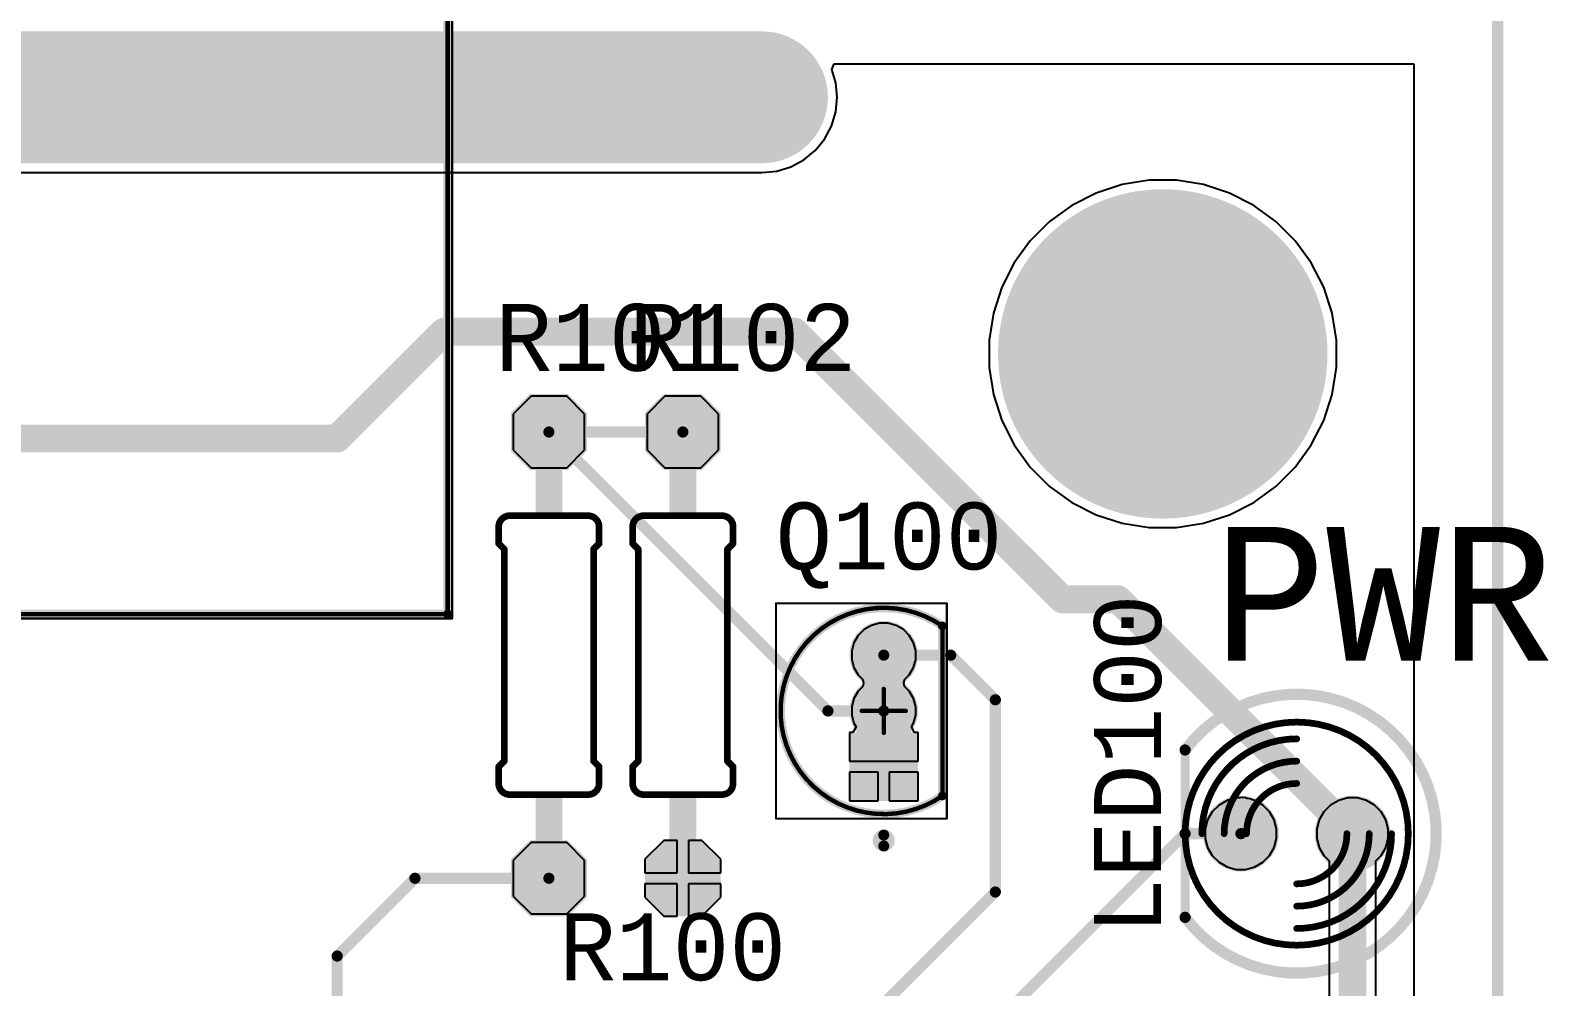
# Model space of a CAD drawing. Header units: inches. Extents: x -0.01 to 8.25, y -0.01 to 4.91.
# Drawn here: x 6.885 to 8.246, y 1.683 to 2.54 of the extents above; entities that cross this region are included whole.
import ezdxf

# ---------------------------------------------------------------- set-up
doc = ezdxf.new("R2010")
doc.units = ezdxf.units.IN
doc.header["$MEASUREMENT"] = 0
for name, color, linetype in [('Board', 6, 'Continuous'), ('Bottom Courtyard', 56, 'Continuous'), ('Bottom Layer', 5, 'Continuous'), ('Bottom Solder', 6, 'Continuous'), ('Multi-Layer', 9, 'Continuous'), ('Pad Holes', 156, 'Continuous'), ('Top Assembly', 56, 'Continuous'), ('Top Courtyard', 56, 'Continuous'), ('Top Layer', 1, 'Continuous'), ('Top Overlay', 2, 'Continuous'), ('Top Solder', 216, 'Continuous')]:
    doc.layers.add(name, color=color, linetype=linetype)
doc.styles.add('Consolas', font='', dxfattribs={"height": 0.2})
doc.styles.get('Consolas').set_extended_font_data('Consolas')

# ---------------------------------------------------------------- blocks, each defined once
blk = doc.blocks.new('0207_10___C______1')
at = {"layer": 'Bottom Layer'}
for points in [[(-0.188, 0.024), (-0.212, 0.024), (-0.224, 0.012), (-0.224, -0.012), (-0.212, -0.024), (-0.188, -0.024), (-0.176, -0.012), (-0.176, 0.012)], [(0.212, 0.024), (0.188, 0.024), (0.176, 0.012), (0.176, -0.012), (0.188, -0.024), (0.212, -0.024), (0.224, -0.012), (0.224, 0.012)]]:
    blk.add_hatch(color=5, dxfattribs=at).paths.add_polyline_path(points)
at = {"layer": 'Bottom Solder'}
for points in [[(-0.183, 0.034), (-0.217, 0.034), (-0.234, 0.017), (-0.234, -0.017), (-0.217, -0.034), (-0.183, -0.034), (-0.166, -0.017), (-0.166, 0.017)], [(0.217, 0.034), (0.183, 0.034), (0.166, 0.017), (0.166, -0.017), (0.183, -0.034), (0.217, -0.034), (0.234, -0.017), (0.234, 0.017)]]:
    blk.add_hatch(color=6, dxfattribs=at).paths.add_polyline_path(points)
at = {"layer": 'Multi-Layer'}
for points in [[(-0.188, 0.024), (-0.212, 0.024), (-0.224, 0.012), (-0.224, -0.012), (-0.212, -0.024), (-0.188, -0.024), (-0.176, -0.012), (-0.176, 0.012)], [(0.212, 0.024), (0.188, 0.024), (0.176, 0.012), (0.176, -0.012), (0.188, -0.024), (0.212, -0.024), (0.224, -0.012), (0.224, 0.012)]]:
    blk.add_hatch(color=9, dxfattribs=at).paths.add_polyline_path(points)
at = {"layer": 'Pad Holes'}
h = blk.add_hatch(color=7, dxfattribs=at)
edge = h.paths.add_edge_path()
edge.add_arc((-0.2, 0), 0.016, 0, 360)
h = blk.add_hatch(color=7, dxfattribs=at)
edge = h.paths.add_edge_path()
edge.add_arc((0.2, 0), 0.016, 0, 360)
at = {"layer": 'Top Layer'}
for points in [[(-0.188, 0.024), (-0.212, 0.024), (-0.224, 0.012), (-0.224, -0.012), (-0.212, -0.024), (-0.188, -0.024), (-0.176, -0.012), (-0.176, 0.012)], [(0.212, 0.024), (0.188, 0.024), (0.176, 0.012), (0.176, -0.012), (0.188, -0.024), (0.212, -0.024), (0.224, -0.012), (0.224, 0.012)]]:
    blk.add_hatch(color=1, dxfattribs=at).paths.add_polyline_path(points)
at = {"layer": 'Top Overlay'}
for points in [[(-0.159, -0.012), (-0.125, -0.012), (-0.125, 0.012), (-0.159, 0.012)], [(0.125, -0.012), (0.159, -0.012), (0.159, 0.012), (0.125, 0.012)]]:
    blk.add_hatch(color=2, dxfattribs=at).paths.add_polyline_path(points)
at = {"layer": 'Top Solder'}
for points in [[(-0.183, 0.034), (-0.217, 0.034), (-0.234, 0.017), (-0.234, -0.017), (-0.217, -0.034), (-0.183, -0.034), (-0.166, -0.017), (-0.166, 0.017)], [(0.217, 0.034), (0.183, 0.034), (0.166, 0.017), (0.166, -0.017), (0.183, -0.034), (0.217, -0.034), (0.234, -0.017), (0.234, 0.017)]]:
    blk.add_hatch(color=216, dxfattribs=at).paths.add_polyline_path(points)
at = {"layer": 'Bottom Courtyard'}
for points in [[(-0.2, 0, 0.024, 0.024, 0), (-0.16, 0, 0.024, 0.024, 0)], [(0.16, 0, 0.024, 0.024, 0), (0.2, 0, 0.024, 0.024, 0)]]:
    blk.add_lwpolyline(points, format="xyseb", dxfattribs=at)
for points in [[(-0.206, 0, 0.012, 0.012, 1), (-0.194, 0, 0.012, 0.012, 1)], [(-0.166, 0, 0.012, 0.012, 1), (-0.154, 0, 0.012, 0.012, 1)], [(0.154, 0, 0.012, 0.012, 1), (0.166, 0, 0.012, 0.012, 1)], [(0.194, 0, 0.012, 0.012, 1), (0.206, 0, 0.012, 0.012, 1)]]:
    blk.add_lwpolyline(points, format="xyseb", close=True, dxfattribs=at)
at = {"layer": 'Top Overlay'}
for points in [[(-0.125, 0.035, 0.006, 0.006, -0.414214), (-0.115, 0.045, 0.006, 0.006, 0)], [(-0.115, 0.045, 0.006, 0.006, 0), (-0.1, 0.045, 0.006, 0.006, 0)], [(-0.1, 0.045, 0.006, 0.006, 0), (-0.095, 0.04, 0.006, 0.006, 0)], [(-0.095, 0.04, 0.006, 0.006, 0), (0.095, 0.04, 0.006, 0.006, 0)], [(0.1, 0.045, 0.006, 0.006, 0), (0.095, 0.04, 0.006, 0.006, 0)], [(0.1, 0.045, 0.006, 0.006, 0), (0.115, 0.045, 0.006, 0.006, 0)], [(0.115, 0.045, 0.006, 0.006, -0.414214), (0.125, 0.035, 0.006, 0.006, 0)], [(-0.125, 0.035, 0.006, 0.006, 0), (-0.125, -0.035, 0.006, 0.006, 0)], [(0.125, 0.035, 0.006, 0.006, 0), (0.125, -0.035, 0.006, 0.006, 0)], [(-0.115, -0.045, 0.006, 0.006, -0.414214), (-0.125, -0.035, 0.006, 0.006, 0)], [(-0.095, -0.04, 0.006, 0.006, 0), (-0.1, -0.045, 0.006, 0.006, 0)], [(-0.095, -0.04, 0.006, 0.006, 0), (0.095, -0.04, 0.006, 0.006, 0)], [(0.095, -0.04, 0.006, 0.006, 0), (0.1, -0.045, 0.006, 0.006, 0)], [(0.125, -0.035, 0.006, 0.006, -0.414214), (0.115, -0.045, 0.006, 0.006, 0)], [(-0.115, -0.045, 0.006, 0.006, 0), (-0.1, -0.045, 0.006, 0.006, 0)], [(0.1, -0.045, 0.006, 0.006, 0), (0.115, -0.045, 0.006, 0.006, 0)]]:
    blk.add_lwpolyline(points, format="xyseb", dxfattribs=at)
for points in [[(-0.1165, 0.045, 0.003, 0.003, 1), (-0.1135, 0.045, 0.003, 0.003, 1)], [(-0.1165, 0.045, 0.003, 0.003, 1), (-0.1135, 0.045, 0.003, 0.003, 1)], [(-0.1015, 0.045, 0.003, 0.003, 1), (-0.0985, 0.045, 0.003, 0.003, 1)], [(-0.1015, 0.045, 0.003, 0.003, 1), (-0.0985, 0.045, 0.003, 0.003, 1)], [(-0.0965, 0.04, 0.003, 0.003, 1), (-0.0935, 0.04, 0.003, 0.003, 1)], [(-0.0965, 0.04, 0.003, 0.003, 1), (-0.0935, 0.04, 0.003, 0.003, 1)], [(0.0935, 0.04, 0.003, 0.003, 1), (0.0965, 0.04, 0.003, 0.003, 1)], [(0.0935, 0.04, 0.003, 0.003, 1), (0.0965, 0.04, 0.003, 0.003, 1)], [(0.0985, 0.045, 0.003, 0.003, 1), (0.1015, 0.045, 0.003, 0.003, 1)], [(0.0985, 0.045, 0.003, 0.003, 1), (0.1015, 0.045, 0.003, 0.003, 1)], [(0.1135, 0.045, 0.003, 0.003, 1), (0.1165, 0.045, 0.003, 0.003, 1)], [(0.1135, 0.045, 0.003, 0.003, 1), (0.1165, 0.045, 0.003, 0.003, 1)], [(-0.1265, 0.035, 0.003, 0.003, 1), (-0.1235, 0.035, 0.003, 0.003, 1)], [(-0.1265, 0.035, 0.003, 0.003, 1), (-0.1235, 0.035, 0.003, 0.003, 1)], [(0.1235, 0.035, 0.003, 0.003, 1), (0.1265, 0.035, 0.003, 0.003, 1)], [(0.1235, 0.035, 0.003, 0.003, 1), (0.1265, 0.035, 0.003, 0.003, 1)], [(-0.1265, -0.035, 0.003, 0.003, 1), (-0.1235, -0.035, 0.003, 0.003, 1)], [(-0.1265, -0.035, 0.003, 0.003, 1), (-0.1235, -0.035, 0.003, 0.003, 1)], [(-0.0965, -0.04, 0.003, 0.003, 1), (-0.0935, -0.04, 0.003, 0.003, 1)], [(-0.0965, -0.04, 0.003, 0.003, 1), (-0.0935, -0.04, 0.003, 0.003, 1)], [(0.0935, -0.04, 0.003, 0.003, 1), (0.0965, -0.04, 0.003, 0.003, 1)], [(0.0935, -0.04, 0.003, 0.003, 1), (0.0965, -0.04, 0.003, 0.003, 1)], [(0.1235, -0.035, 0.003, 0.003, 1), (0.1265, -0.035, 0.003, 0.003, 1)], [(0.1235, -0.035, 0.003, 0.003, 1), (0.1265, -0.035, 0.003, 0.003, 1)], [(-0.1165, -0.045, 0.003, 0.003, 1), (-0.1135, -0.045, 0.003, 0.003, 1)], [(-0.1165, -0.045, 0.003, 0.003, 1), (-0.1135, -0.045, 0.003, 0.003, 1)], [(-0.1015, -0.045, 0.003, 0.003, 1), (-0.0985, -0.045, 0.003, 0.003, 1)], [(-0.1015, -0.045, 0.003, 0.003, 1), (-0.0985, -0.045, 0.003, 0.003, 1)], [(0.0985, -0.045, 0.003, 0.003, 1), (0.1015, -0.045, 0.003, 0.003, 1)], [(0.0985, -0.045, 0.003, 0.003, 1), (0.1015, -0.045, 0.003, 0.003, 1)], [(0.1135, -0.045, 0.003, 0.003, 1), (0.1165, -0.045, 0.003, 0.003, 1)], [(0.1135, -0.045, 0.003, 0.003, 1), (0.1165, -0.045, 0.003, 0.003, 1)]]:
    blk.add_lwpolyline(points, format="xyseb", close=True, dxfattribs=at)
blk = doc.blocks.new('0207_10_2')
at = {"layer": 'Bottom Layer'}
for points in [[(-0.188, 0.024), (-0.212, 0.024), (-0.224, 0.012), (-0.224, -0.012), (-0.212, -0.024), (-0.188, -0.024), (-0.176, -0.012), (-0.176, 0.012)], [(0.212, 0.024), (0.188, 0.024), (0.176, 0.012), (0.176, -0.012), (0.188, -0.024), (0.212, -0.024), (0.224, -0.012), (0.224, 0.012)]]:
    blk.add_hatch(color=5, dxfattribs=at).paths.add_polyline_path(points)
at = {"layer": 'Bottom Solder'}
for points in [[(-0.183, 0.034), (-0.217, 0.034), (-0.234, 0.017), (-0.234, -0.017), (-0.217, -0.034), (-0.183, -0.034), (-0.166, -0.017), (-0.166, 0.017)], [(0.217, 0.034), (0.183, 0.034), (0.166, 0.017), (0.166, -0.017), (0.183, -0.034), (0.217, -0.034), (0.234, -0.017), (0.234, 0.017)]]:
    blk.add_hatch(color=6, dxfattribs=at).paths.add_polyline_path(points)
at = {"layer": 'Multi-Layer'}
for points in [[(-0.188, 0.024), (-0.212, 0.024), (-0.224, 0.012), (-0.224, -0.012), (-0.212, -0.024), (-0.188, -0.024), (-0.176, -0.012), (-0.176, 0.012)], [(0.212, 0.024), (0.188, 0.024), (0.176, 0.012), (0.176, -0.012), (0.188, -0.024), (0.212, -0.024), (0.224, -0.012), (0.224, 0.012)]]:
    blk.add_hatch(color=9, dxfattribs=at).paths.add_polyline_path(points)
at = {"layer": 'Pad Holes'}
h = blk.add_hatch(color=7, dxfattribs=at)
edge = h.paths.add_edge_path()
edge.add_arc((-0.2, 0), 0.016, 0, 360)
h = blk.add_hatch(color=7, dxfattribs=at)
edge = h.paths.add_edge_path()
edge.add_arc((0.2, 0), 0.016, 0, 360)
at = {"layer": 'Top Layer'}
for points in [[(-0.188, 0.024), (-0.212, 0.024), (-0.224, 0.012), (-0.224, -0.012), (-0.212, -0.024), (-0.188, -0.024), (-0.176, -0.012), (-0.176, 0.012)], [(0.212, 0.024), (0.188, 0.024), (0.176, 0.012), (0.176, -0.012), (0.188, -0.024), (0.212, -0.024), (0.224, -0.012), (0.224, 0.012)]]:
    blk.add_hatch(color=1, dxfattribs=at).paths.add_polyline_path(points)
at = {"layer": 'Top Overlay'}
for points in [[(-0.159, -0.012), (-0.125, -0.012), (-0.125, 0.012), (-0.159, 0.012)], [(0.125, -0.012), (0.159, -0.012), (0.159, 0.012), (0.125, 0.012)]]:
    blk.add_hatch(color=2, dxfattribs=at).paths.add_polyline_path(points)
at = {"layer": 'Top Solder'}
for points in [[(-0.183, 0.034), (-0.217, 0.034), (-0.234, 0.017), (-0.234, -0.017), (-0.217, -0.034), (-0.183, -0.034), (-0.166, -0.017), (-0.166, 0.017)], [(0.217, 0.034), (0.183, 0.034), (0.166, 0.017), (0.166, -0.017), (0.183, -0.034), (0.217, -0.034), (0.234, -0.017), (0.234, 0.017)]]:
    blk.add_hatch(color=216, dxfattribs=at).paths.add_polyline_path(points)
at = {"layer": 'Bottom Courtyard'}
for points in [[(-0.2, 0, 0.024, 0.024, 0), (-0.16, 0, 0.024, 0.024, 0)], [(0.16, 0, 0.024, 0.024, 0), (0.2, 0, 0.024, 0.024, 0)]]:
    blk.add_lwpolyline(points, format="xyseb", dxfattribs=at)
for points in [[(-0.206, 0, 0.012, 0.012, 1), (-0.194, 0, 0.012, 0.012, 1)], [(-0.166, 0, 0.012, 0.012, 1), (-0.154, 0, 0.012, 0.012, 1)], [(0.154, 0, 0.012, 0.012, 1), (0.166, 0, 0.012, 0.012, 1)], [(0.194, 0, 0.012, 0.012, 1), (0.206, 0, 0.012, 0.012, 1)]]:
    blk.add_lwpolyline(points, format="xyseb", close=True, dxfattribs=at)
at = {"layer": 'Top Overlay'}
for points in [[(-0.125, 0.035, 0.006, 0.006, -0.414214), (-0.115, 0.045, 0.006, 0.006, 0)], [(-0.115, 0.045, 0.006, 0.006, 0), (-0.1, 0.045, 0.006, 0.006, 0)], [(-0.1, 0.045, 0.006, 0.006, 0), (-0.095, 0.04, 0.006, 0.006, 0)], [(-0.095, 0.04, 0.006, 0.006, 0), (0.095, 0.04, 0.006, 0.006, 0)], [(0.1, 0.045, 0.006, 0.006, 0), (0.095, 0.04, 0.006, 0.006, 0)], [(0.1, 0.045, 0.006, 0.006, 0), (0.115, 0.045, 0.006, 0.006, 0)], [(0.115, 0.045, 0.006, 0.006, -0.414214), (0.125, 0.035, 0.006, 0.006, 0)], [(-0.125, 0.035, 0.006, 0.006, 0), (-0.125, -0.035, 0.006, 0.006, 0)], [(0.125, 0.035, 0.006, 0.006, 0), (0.125, -0.035, 0.006, 0.006, 0)], [(-0.115, -0.045, 0.006, 0.006, -0.414214), (-0.125, -0.035, 0.006, 0.006, 0)], [(-0.095, -0.04, 0.006, 0.006, 0), (-0.1, -0.045, 0.006, 0.006, 0)], [(-0.095, -0.04, 0.006, 0.006, 0), (0.095, -0.04, 0.006, 0.006, 0)], [(0.095, -0.04, 0.006, 0.006, 0), (0.1, -0.045, 0.006, 0.006, 0)], [(0.125, -0.035, 0.006, 0.006, -0.414214), (0.115, -0.045, 0.006, 0.006, 0)], [(-0.115, -0.045, 0.006, 0.006, 0), (-0.1, -0.045, 0.006, 0.006, 0)], [(0.1, -0.045, 0.006, 0.006, 0), (0.115, -0.045, 0.006, 0.006, 0)]]:
    blk.add_lwpolyline(points, format="xyseb", dxfattribs=at)
for points in [[(-0.1165, 0.045, 0.003, 0.003, 1), (-0.1135, 0.045, 0.003, 0.003, 1)], [(-0.1165, 0.045, 0.003, 0.003, 1), (-0.1135, 0.045, 0.003, 0.003, 1)], [(-0.1015, 0.045, 0.003, 0.003, 1), (-0.0985, 0.045, 0.003, 0.003, 1)], [(-0.1015, 0.045, 0.003, 0.003, 1), (-0.0985, 0.045, 0.003, 0.003, 1)], [(-0.0965, 0.04, 0.003, 0.003, 1), (-0.0935, 0.04, 0.003, 0.003, 1)], [(-0.0965, 0.04, 0.003, 0.003, 1), (-0.0935, 0.04, 0.003, 0.003, 1)], [(0.0935, 0.04, 0.003, 0.003, 1), (0.0965, 0.04, 0.003, 0.003, 1)], [(0.0935, 0.04, 0.003, 0.003, 1), (0.0965, 0.04, 0.003, 0.003, 1)], [(0.0985, 0.045, 0.003, 0.003, 1), (0.1015, 0.045, 0.003, 0.003, 1)], [(0.0985, 0.045, 0.003, 0.003, 1), (0.1015, 0.045, 0.003, 0.003, 1)], [(0.1135, 0.045, 0.003, 0.003, 1), (0.1165, 0.045, 0.003, 0.003, 1)], [(0.1135, 0.045, 0.003, 0.003, 1), (0.1165, 0.045, 0.003, 0.003, 1)], [(-0.1265, 0.035, 0.003, 0.003, 1), (-0.1235, 0.035, 0.003, 0.003, 1)], [(-0.1265, 0.035, 0.003, 0.003, 1), (-0.1235, 0.035, 0.003, 0.003, 1)], [(0.1235, 0.035, 0.003, 0.003, 1), (0.1265, 0.035, 0.003, 0.003, 1)], [(0.1235, 0.035, 0.003, 0.003, 1), (0.1265, 0.035, 0.003, 0.003, 1)], [(-0.1265, -0.035, 0.003, 0.003, 1), (-0.1235, -0.035, 0.003, 0.003, 1)], [(-0.1265, -0.035, 0.003, 0.003, 1), (-0.1235, -0.035, 0.003, 0.003, 1)], [(-0.0965, -0.04, 0.003, 0.003, 1), (-0.0935, -0.04, 0.003, 0.003, 1)], [(-0.0965, -0.04, 0.003, 0.003, 1), (-0.0935, -0.04, 0.003, 0.003, 1)], [(0.0935, -0.04, 0.003, 0.003, 1), (0.0965, -0.04, 0.003, 0.003, 1)], [(0.0935, -0.04, 0.003, 0.003, 1), (0.0965, -0.04, 0.003, 0.003, 1)], [(0.1235, -0.035, 0.003, 0.003, 1), (0.1265, -0.035, 0.003, 0.003, 1)], [(0.1235, -0.035, 0.003, 0.003, 1), (0.1265, -0.035, 0.003, 0.003, 1)], [(-0.1165, -0.045, 0.003, 0.003, 1), (-0.1135, -0.045, 0.003, 0.003, 1)], [(-0.1165, -0.045, 0.003, 0.003, 1), (-0.1135, -0.045, 0.003, 0.003, 1)], [(-0.1015, -0.045, 0.003, 0.003, 1), (-0.0985, -0.045, 0.003, 0.003, 1)], [(-0.1015, -0.045, 0.003, 0.003, 1), (-0.0985, -0.045, 0.003, 0.003, 1)], [(0.0985, -0.045, 0.003, 0.003, 1), (0.1015, -0.045, 0.003, 0.003, 1)], [(0.0985, -0.045, 0.003, 0.003, 1), (0.1015, -0.045, 0.003, 0.003, 1)], [(0.1135, -0.045, 0.003, 0.003, 1), (0.1165, -0.045, 0.003, 0.003, 1)], [(0.1135, -0.045, 0.003, 0.003, 1), (0.1165, -0.045, 0.003, 0.003, 1)]]:
    blk.add_lwpolyline(points, format="xyseb", close=True, dxfattribs=at)
blk = doc.blocks.new('ONSC_TO_92_3_29_11_3')
at = {"layer": 'Bottom Layer'}
blk.add_hatch(color=5, dxfattribs=at).paths.add_polyline_path([(-0.0293, -0.0207), (-0.0707, -0.0207), (-0.0707, 0.0207), (-0.0293, 0.0207)])
h = blk.add_hatch(color=5, dxfattribs=at)
edge = h.paths.add_edge_path()
edge.add_arc((0, 0), 0.0207, 0, 360)
h = blk.add_hatch(color=5, dxfattribs=at)
edge = h.paths.add_edge_path()
edge.add_arc((0.05, 0), 0.0207, 0, 360)
at = {"layer": 'Bottom Solder'}
blk.add_hatch(color=6, dxfattribs=at).paths.add_polyline_path([(-0.0193, -0.0307), (-0.0807, -0.0307), (-0.0807, 0.0307), (-0.0193, 0.0307)])
h = blk.add_hatch(color=6, dxfattribs=at)
edge = h.paths.add_edge_path()
edge.add_arc((0, 0), 0.0307, 0, 360)
h = blk.add_hatch(color=6, dxfattribs=at)
edge = h.paths.add_edge_path()
edge.add_arc((0.05, 0), 0.0307, 0, 360)
at = {"layer": 'Multi-Layer'}
blk.add_hatch(color=9, dxfattribs=at).paths.add_polyline_path([(-0.0293, -0.0207), (-0.0707, -0.0207), (-0.0707, 0.0207), (-0.0293, 0.0207)])
h = blk.add_hatch(color=9, dxfattribs=at)
edge = h.paths.add_edge_path()
edge.add_arc((0, 0), 0.0207, 0, 360)
h = blk.add_hatch(color=9, dxfattribs=at)
edge = h.paths.add_edge_path()
edge.add_arc((0.05, 0), 0.0207, 0, 360)
at = {"layer": 'Pad Holes'}
h = blk.add_hatch(color=7, dxfattribs=at)
edge = h.paths.add_edge_path()
edge.add_arc((-0.05, 0), 0.0157, 0, 360)
h = blk.add_hatch(color=7, dxfattribs=at)
edge = h.paths.add_edge_path()
edge.add_arc((0, 0), 0.0157, 0, 360)
h = blk.add_hatch(color=7, dxfattribs=at)
edge = h.paths.add_edge_path()
edge.add_arc((0.05, 0), 0.0157, 0, 360)
at = {"layer": 'Top Layer'}
blk.add_hatch(color=1, dxfattribs=at).paths.add_polyline_path([(-0.0293, -0.0207), (-0.0707, -0.0207), (-0.0707, 0.0207), (-0.0293, 0.0207)])
h = blk.add_hatch(color=1, dxfattribs=at)
edge = h.paths.add_edge_path()
edge.add_arc((0, 0), 0.0207, 0, 360)
h = blk.add_hatch(color=1, dxfattribs=at)
edge = h.paths.add_edge_path()
edge.add_arc((0.05, 0), 0.0207, 0, 360)
at = {"layer": 'Top Solder'}
blk.add_hatch(color=216, dxfattribs=at).paths.add_polyline_path([(-0.0193, -0.0307), (-0.0807, -0.0307), (-0.0807, 0.0307), (-0.0193, 0.0307)])
h = blk.add_hatch(color=216, dxfattribs=at)
edge = h.paths.add_edge_path()
edge.add_arc((0, 0), 0.0307, 0, 360)
h = blk.add_hatch(color=216, dxfattribs=at)
edge = h.paths.add_edge_path()
edge.add_arc((0.05, 0), 0.0307, 0, 360)
at = {"layer": 'Top Assembly'}
for points in [[(-0.0761, -0.0526, 0.00394, 0.00394, -1.905768), (0.0761, -0.0526, 0.00394, 0.00394, 0)], [(-0.0761, -0.0526, 0.00394, 0.00394, 0), (0.0761, -0.0526, 0.00394, 0.00394, 0)]]:
    blk.add_lwpolyline(points, format="xyseb", dxfattribs=at)
for points in [[(-0.0771, -0.0526, 0.00197, 0.00197, 1), (-0.0751, -0.0526, 0.00197, 0.00197, 1)], [(-0.0771, -0.0526, 0.00197, 0.00197, 1), (-0.0751, -0.0526, 0.00197, 0.00197, 1)], [(0.0751, -0.0526, 0.00197, 0.00197, 1), (0.0771, -0.0526, 0.00197, 0.00197, 1)], [(0.0752, -0.0526, 0.00197, 0.00197, 1), (0.0771, -0.0526, 0.00197, 0.00197, 1)]]:
    blk.add_lwpolyline(points, format="xyseb", close=True, dxfattribs=at)
at = {"layer": 'Top Courtyard'}
for points in [[(-0.0965, 0.0965, 0.00197, 0.00197, 0), (0.0965, 0.0965, 0.00197, 0.00197, 0)], [(-0.0965, 0.0965, 0.00197, 0.00197, 0), (-0.0965, -0.0565, 0.00197, 0.00197, 0)], [(0.0965, 0.0965, 0.00197, 0.00197, 0), (0.0965, -0.0565, 0.00197, 0.00197, 0)], [(0, 0.0197, 0.00394, 0.00394, 0), (0, -0.0197, 0.00394, 0.00394, 0)], [(-0.0197, 0, 0.00394, 0.00394, 0), (0.0197, 0, 0.00394, 0.00394, 0)], [(-0.0965, -0.0565, 0.00197, 0.00197, 0), (0.0965, -0.0565, 0.00197, 0.00197, 0)]]:
    blk.add_lwpolyline(points, format="xyseb", dxfattribs=at)
for points in [[(-0.0969, 0.0965, 0.000984, 0.000984, 1), (-0.096, 0.0965, 0.000984, 0.000984, 1)], [(-0.0969, 0.0965, 0.000984, 0.000984, 1), (-0.096, 0.0965, 0.000984, 0.000984, 1)], [(0.096, 0.0965, 0.000984, 0.000984, 1), (0.0969, 0.0965, 0.000984, 0.000984, 1)], [(0.096, 0.0965, 0.000984, 0.000984, 1), (0.0969, 0.0965, 0.000984, 0.000984, 1)], [(-0.001, 0.0197, 0.00197, 0.00197, 1), (0.001, 0.0197, 0.00197, 0.00197, 1)], [(-0.0207, 0, 0.00197, 0.00197, 1), (-0.0187, 0, 0.00197, 0.00197, 1)], [(0.0187, 0, 0.00197, 0.00197, 1), (0.0207, 0, 0.00197, 0.00197, 1)], [(-0.001, -0.0197, 0.00197, 0.00197, 1), (0.001, -0.0197, 0.00197, 0.00197, 1)], [(-0.0969, -0.0565, 0.000984, 0.000984, 1), (-0.096, -0.0565, 0.000984, 0.000984, 1)], [(-0.0969, -0.0565, 0.000984, 0.000984, 1), (-0.096, -0.0565, 0.000984, 0.000984, 1)], [(0.096, -0.0565, 0.000984, 0.000984, 1), (0.0969, -0.0565, 0.000984, 0.000984, 1)], [(0.096, -0.0565, 0.000984, 0.000984, 1), (0.0969, -0.0565, 0.000984, 0.000984, 1)]]:
    blk.add_lwpolyline(points, format="xyseb", close=True, dxfattribs=at)
at = {"layer": 'Top Overlay'}
for points in [[(-0.0761, -0.0526, 0.00787, 0.00787, -1.905768), (0.0761, -0.0526, 0.00787, 0.00787, 0)], [(-0.0761, -0.0526, 0.00787, 0.00787, 0), (0.0761, -0.0526, 0.00787, 0.00787, 0)]]:
    blk.add_lwpolyline(points, format="xyseb", dxfattribs=at)
for points in [[(-0.1112, 0, 0.00984, 0.00984, 1), (-0.1211, 0, 0.00984, 0.00984, 1)], [(-0.1235, 0, 0.00492, 0.00492, 1), (-0.1186, 0, 0.00492, 0.00492, 1)], [(-0.1137, 0, 0.00492, 0.00492, 1), (-0.1088, 0, 0.00492, 0.00492, 1)], [(-0.0781, -0.0526, 0.00394, 0.00394, 1), (-0.0742, -0.0526, 0.00394, 0.00394, 1)], [(-0.0781, -0.0526, 0.00394, 0.00394, 1), (-0.0742, -0.0526, 0.00394, 0.00394, 1)], [(0.0742, -0.0526, 0.00394, 0.00394, 1), (0.0781, -0.0526, 0.00394, 0.00394, 1)], [(0.0742, -0.0526, 0.00394, 0.00394, 1), (0.0781, -0.0526, 0.00394, 0.00394, 1)]]:
    blk.add_lwpolyline(points, format="xyseb", close=True, dxfattribs=at)
blk = doc.blocks.new('LED5MM_15')
at = {"layer": 'Bottom Layer'}
h = blk.add_hatch(color=5, dxfattribs=at)
edge = h.paths.add_edge_path()
edge.add_arc((-0.05, 0), 0.024, 0, 360)
h = blk.add_hatch(color=5, dxfattribs=at)
edge = h.paths.add_edge_path()
edge.add_arc((0.05, 0), 0.024, 0, 360)
at = {"layer": 'Bottom Solder'}
h = blk.add_hatch(color=6, dxfattribs=at)
edge = h.paths.add_edge_path()
edge.add_arc((-0.05, 0), 0.034, 0, 360)
h = blk.add_hatch(color=6, dxfattribs=at)
edge = h.paths.add_edge_path()
edge.add_arc((0.05, 0), 0.034, 0, 360)
at = {"layer": 'Multi-Layer'}
h = blk.add_hatch(color=9, dxfattribs=at)
edge = h.paths.add_edge_path()
edge.add_arc((-0.05, 0), 0.024, 0, 360)
h = blk.add_hatch(color=9, dxfattribs=at)
edge = h.paths.add_edge_path()
edge.add_arc((0.05, 0), 0.024, 0, 360)
at = {"layer": 'Pad Holes'}
h = blk.add_hatch(color=7, dxfattribs=at)
edge = h.paths.add_edge_path()
edge.add_arc((-0.05, 0), 0.016, 0, 360)
h = blk.add_hatch(color=7, dxfattribs=at)
edge = h.paths.add_edge_path()
edge.add_arc((0.05, 0), 0.016, 0, 360)
at = {"layer": 'Top Layer'}
h = blk.add_hatch(color=1, dxfattribs=at)
edge = h.paths.add_edge_path()
edge.add_arc((-0.05, 0), 0.024, 0, 360)
h = blk.add_hatch(color=1, dxfattribs=at)
edge = h.paths.add_edge_path()
edge.add_arc((0.05, 0), 0.024, 0, 360)
at = {"layer": 'Top Solder'}
h = blk.add_hatch(color=216, dxfattribs=at)
edge = h.paths.add_edge_path()
edge.add_arc((-0.05, 0), 0.034, 0, 360)
h = blk.add_hatch(color=216, dxfattribs=at)
edge = h.paths.add_edge_path()
edge.add_arc((0.05, 0), 0.034, 0, 360)
at = {"layer": 'Bottom Courtyard'}
for points in [[(-0.085, 0, 0.006, 0.006, -0.414214), (0, 0.085, 0.006, 0.006, 0)], [(-0.065, 0, 0.006, 0.006, -0.414214), (0, 0.065, 0.006, 0.006, 0)], [(-0.045, 0, 0.006, 0.006, -0.414214), (0, 0.045, 0.006, 0.006, 0)], [(0.045, 0, 0.006, 0.006, -0.414214), (0, -0.045, 0.006, 0.006, 0)], [(0.065, 0, 0.006, 0.006, -0.414214), (0, -0.065, 0.006, 0.006, 0)], [(0.085, 0, 0.006, 0.006, -0.414214), (0, -0.085, 0.006, 0.006, 0)]]:
    blk.add_lwpolyline(points, format="xyseb", dxfattribs=at)
for points in [[(-0.0015, 0.085, 0.003, 0.003, 1), (0.0015, 0.085, 0.003, 0.003, 1)], [(-0.0015, 0.065, 0.003, 0.003, 1), (0.0015, 0.065, 0.003, 0.003, 1)], [(-0.0015, 0.045, 0.003, 0.003, 1), (0.0015, 0.045, 0.003, 0.003, 1)], [(-0.0865, 0, 0.003, 0.003, 1), (-0.0835, 0, 0.003, 0.003, 1)], [(-0.0665, 0, 0.003, 0.003, 1), (-0.0635, 0, 0.003, 0.003, 1)], [(-0.0465, 0, 0.003, 0.003, 1), (-0.0435, 0, 0.003, 0.003, 1)], [(0.0435, 0, 0.003, 0.003, 1), (0.0465, 0, 0.003, 0.003, 1)], [(0.0635, 0, 0.003, 0.003, 1), (0.0665, 0, 0.003, 0.003, 1)], [(0.0835, 0, 0.003, 0.003, 1), (0.0865, 0, 0.003, 0.003, 1)], [(-0.0015, -0.045, 0.003, 0.003, 1), (0.0015, -0.045, 0.003, 0.003, 1)], [(-0.0015, -0.065, 0.003, 0.003, 1), (0.0015, -0.065, 0.003, 0.003, 1)], [(-0.0015, -0.085, 0.003, 0.003, 1), (0.0015, -0.085, 0.003, 0.003, 1)]]:
    blk.add_lwpolyline(points, format="xyseb", close=True, dxfattribs=at)
at = {"layer": 'Top Overlay'}
for points in [[(0.1, -0.075, 0.01, 0.01, -3), (0.1, 0.075, 0.01, 0.01, 0)], [(0.1, 0.075, 0.008, 0.008, 0), (0.1, -0.075, 0.008, 0.008, 0)]]:
    blk.add_lwpolyline(points, format="xyseb", dxfattribs=at)
for points in [[(0.1, 0, 0.006, 0.006, 1), (-0.1, 0, 0.006, 0.006, 1)], [(0.0975, 0.075, 0.005, 0.005, 1), (0.1025, 0.075, 0.005, 0.005, 1)], [(0.098, 0.075, 0.004, 0.004, 1), (0.102, 0.075, 0.004, 0.004, 1)], [(-0.1015, 0, 0.003, 0.003, 1), (-0.0985, 0, 0.003, 0.003, 1)], [(0.0985, 0, 0.003, 0.003, 1), (0.1015, 0, 0.003, 0.003, 1)], [(0.0975, -0.075, 0.005, 0.005, 1), (0.1025, -0.075, 0.005, 0.005, 1)], [(0.098, -0.075, 0.004, 0.004, 1), (0.102, -0.075, 0.004, 0.004, 1)]]:
    blk.add_lwpolyline(points, format="xyseb", close=True, dxfattribs=at)
blk = doc.blocks.new('MEANW_IRM_20_12_75')
at = {"layer": 'Top Assembly'}
for points in [[(-1.0433, 0.5354, 0.00394, 0.00394, 0), (-1.0433, -0.5354, 0.00394, 0.00394, 0)], [(-1.0433, -0.5354, 0.00394, 0.00394, 0), (1.0197, -0.5354, 0.00394, 0.00394, 0)]]:
    blk.add_lwpolyline(points, format="xyseb", dxfattribs=at)
blk.add_lwpolyline([(-1.0443, -0.5354, 0.00197, 0.00197, 1), (-1.0423, -0.5354, 0.00197, 0.00197, 1)], format="xyseb", close=True, dxfattribs=at)
blk.add_lwpolyline([(-1.0443, -0.5354, 0.00197, 0.00197, 1), (-1.0423, -0.5354, 0.00197, 0.00197, 1)], format="xyseb", close=True, dxfattribs=at)
at = {"layer": 'Top Courtyard'}
for points in [[(-1.0472, 0.5394, 0.00197, 0.00197, 0), (-1.0472, -0.5394, 0.00197, 0.00197, 0)], [(-1.0472, -0.5394, 0.00197, 0.00197, 0), (1.0236, -0.5394, 0.00197, 0.00197, 0)]]:
    blk.add_lwpolyline(points, format="xyseb", dxfattribs=at)
blk.add_lwpolyline([(-1.0477, -0.5394, 0.000984, 0.000984, 1), (-1.0468, -0.5394, 0.000984, 0.000984, 1)], format="xyseb", close=True, dxfattribs=at)
blk.add_lwpolyline([(-1.0477, -0.5394, 0.000984, 0.000984, 1), (-1.0468, -0.5394, 0.000984, 0.000984, 1)], format="xyseb", close=True, dxfattribs=at)
at = {"layer": 'Top Overlay'}
for points in [[(-1.0433, 0.5354, 0.00787, 0.00787, 0), (-1.0433, -0.5354, 0.00787, 0.00787, 0)], [(-1.0433, -0.5354, 0.00787, 0.00787, 0), (1.0197, -0.5354, 0.00787, 0.00787, 0)]]:
    blk.add_lwpolyline(points, format="xyseb", dxfattribs=at)
blk.add_lwpolyline([(-1.0453, -0.5354, 0.00394, 0.00394, 1), (-1.0413, -0.5354, 0.00394, 0.00394, 1)], format="xyseb", close=True, dxfattribs=at)
blk.add_lwpolyline([(-1.0453, -0.5354, 0.00394, 0.00394, 1), (-1.0413, -0.5354, 0.00394, 0.00394, 1)], format="xyseb", close=True, dxfattribs=at)

msp = doc.modelspace()

# ---------------------------------------------------------------- hatches: boundary and pattern name
at = {"layer": 'Bottom Solder'}
for points in [[(7.105, 2.49), (7.095, 2.49), (7.09, 2.485), (7.09, 2.475), (7.095, 2.47), (7.105, 2.47), (7.11, 2.475), (7.11, 2.485)], [(7.905, 2.26), (7.895, 2.26), (7.89, 2.255), (7.89, 2.245), (7.895, 2.24), (7.905, 2.24), (7.91, 2.245), (7.91, 2.255)]]:
    msp.add_hatch(color=6, dxfattribs=at).paths.add_polyline_path(points)
at = {"layer": 'Pad Holes'}
h = msp.add_hatch(color=7, dxfattribs=at)
edge = h.paths.add_edge_path()
edge.add_arc((6.6591, 2.48), 0.0591, 90, 270)
edge.add_line((6.6591, 2.4209), (7.5409, 2.4209))
edge.add_arc((7.5409, 2.48), 0.0591, 270, 450)
edge.add_line((7.5409, 2.5391), (6.6591, 2.5391))
h = msp.add_hatch(color=7, dxfattribs=at)
edge = h.paths.add_edge_path()
edge.add_arc((7.9, 2.25), 0.1476, 0, 360)
at = {"layer": 'Top Solder'}
for points in [[(7.105, 2.49), (7.095, 2.49), (7.09, 2.485), (7.09, 2.475), (7.095, 2.47), (7.105, 2.47), (7.11, 2.475), (7.11, 2.485)], [(7.905, 2.26), (7.895, 2.26), (7.89, 2.255), (7.89, 2.245), (7.895, 2.24), (7.905, 2.24), (7.91, 2.245), (7.91, 2.255)]]:
    msp.add_hatch(color=216, dxfattribs=at).paths.add_polyline_path(points)

# ---------------------------------------------------------------- linework, layer by layer
at = {"layer": 'Board'}
msp.add_lwpolyline([(8.2, 0.1, 0.01, 0.01, 0), (8.2, 4.8, 0.01, 0.01, 0)], format="xyseb", dxfattribs=at)
at = {"layer": 'Bottom Layer'}
for p, q in [((7.6034, 2.505), (7.6057, 2.5099)), ((7.607, 2.4931), (7.6034, 2.505)), ((7.6057, 2.5099), (7.6057, 2.51)), ((7.6057, 2.51), (8.125, 2.51)), ((8.125, 2.51), (8.125, 0.0978)), ((7.6083, 2.48), (7.607, 2.4931)), ((7.607, 2.4669), (7.6083, 2.48)), ((7.6032, 2.4542), (7.607, 2.4669)), ((7.597, 2.4426), (7.6032, 2.4542)), ((7.5886, 2.4324), (7.597, 2.4426)), ((7.5667, 2.4177), (7.5784, 2.424)), ((7.5784, 2.424), (7.5886, 2.4324)), ((6.6591, 2.4126), (7.5409, 2.4126)), ((7.5409, 2.4126), (7.5541, 2.4139)), ((7.5541, 2.4139), (7.5667, 2.4177)), ((7.8403, 2.3942), (7.8184, 2.3831)), ((7.8636, 2.4018), (7.8403, 2.3942)), ((7.8878, 2.4056), (7.8636, 2.4018)), ((7.9122, 2.4056), (7.8878, 2.4056)), ((7.9364, 2.4018), (7.9122, 2.4056)), ((7.9597, 2.3942), (7.9364, 2.4018)), ((7.9816, 2.3831), (7.9597, 2.3942)), ((7.8184, 2.3831), (7.7986, 2.3687)), ((8.0014, 2.3687), (7.9816, 2.3831)), ((7.7986, 2.3687), (7.7813, 2.3514)), ((8.0187, 2.3514), (8.0014, 2.3687)), ((7.7813, 2.3514), (7.7669, 2.3316)), ((8.0331, 2.3316), (8.0187, 2.3514)), ((7.7669, 2.3316), (7.7558, 2.3097)), ((8.0442, 2.3097), (8.0331, 2.3316)), ((7.7558, 2.3097), (7.7482, 2.2864)), ((8.0518, 2.2864), (8.0442, 2.3097)), ((7.7482, 2.2864), (7.7444, 2.2622)), ((8.0556, 2.2622), (8.0518, 2.2864)), ((7.7444, 2.2622), (7.7444, 2.2378)), ((8.0556, 2.2378), (8.0556, 2.2622)), ((7.7444, 2.2378), (7.7482, 2.2136)), ((8.0518, 2.2136), (8.0556, 2.2378)), ((7.334, 2.212), (7.318, 2.196)), ((7.366, 2.212), (7.334, 2.212)), ((7.382, 2.196), (7.366, 2.212)), ((7.454, 2.212), (7.438, 2.196)), ((7.486, 2.212), (7.454, 2.212)), ((7.502, 2.196), (7.486, 2.212)), ((7.7482, 2.2136), (7.7558, 2.1903)), ((8.0442, 2.1903), (8.0518, 2.2136)), ((7.318, 2.196), (7.318, 2.164)), ((7.382, 2.164), (7.382, 2.196)), ((7.438, 2.196), (7.438, 2.164)), ((7.502, 2.164), (7.502, 2.196)), ((7.7558, 2.1903), (7.7669, 2.1684)), ((8.0331, 2.1684), (8.0442, 2.1903)), ((7.318, 2.164), (7.334, 2.148)), ((7.366, 2.148), (7.382, 2.164)), ((7.438, 2.164), (7.454, 2.148)), ((7.486, 2.148), (7.502, 2.164)), ((7.7669, 2.1684), (7.7813, 2.1486)), ((8.0187, 2.1486), (8.0331, 2.1684)), ((7.334, 2.148), (7.366, 2.148)), ((7.454, 2.148), (7.486, 2.148)), ((7.7813, 2.1486), (7.7986, 2.1313)), ((8.0014, 2.1313), (8.0187, 2.1486)), ((7.7986, 2.1313), (7.8184, 2.1169)), ((7.9816, 2.1169), (8.0014, 2.1313)), ((7.8184, 2.1169), (7.8403, 2.1058)), ((7.9597, 2.1058), (7.9816, 2.1169)), ((7.8403, 2.1058), (7.8636, 2.0982)), ((7.8636, 2.0982), (7.8878, 2.0944)), ((7.9122, 2.0944), (7.9364, 2.0982)), ((7.9364, 2.0982), (7.9597, 2.1058)), ((7.8878, 2.0944), (7.9122, 2.0944)), ((7.6324, 2.0029), (7.6271, 1.9976)), ((7.6389, 2.0067), (7.6324, 2.0029)), ((7.6462, 2.0087), (7.6389, 2.0067)), ((7.6538, 2.0087), (7.6462, 2.0087)), ((7.6611, 2.0067), (7.6538, 2.0087)), ((7.6676, 2.0029), (7.6611, 2.0067)), ((7.6729, 1.9976), (7.6676, 2.0029)), ((7.6233, 1.9911), (7.6213, 1.9838)), ((7.6271, 1.9976), (7.6233, 1.9911)), ((7.6767, 1.9911), (7.6729, 1.9976)), ((7.6787, 1.9838), (7.6767, 1.9911)), ((7.6213, 1.9838), (7.6213, 1.9762)), ((7.6213, 1.9762), (7.6233, 1.9689)), ((7.6767, 1.9689), (7.6787, 1.9762)), ((7.6787, 1.9762), (7.6787, 1.9838)), ((7.6233, 1.9689), (7.6271, 1.9624)), ((7.6271, 1.9624), (7.6313, 1.9581)), ((7.6687, 1.9581), (7.6729, 1.9624)), ((7.6729, 1.9624), (7.6767, 1.9689)), ((7.6271, 1.9476), (7.6233, 1.9411)), ((7.6313, 1.9519), (7.6271, 1.9476)), ((7.6313, 1.9581), (7.632, 1.955)), ((7.632, 1.955), (7.6313, 1.9519)), ((7.668, 1.955), (7.6687, 1.9581)), ((7.6687, 1.9519), (7.668, 1.955)), ((7.6729, 1.9476), (7.6687, 1.9519)), ((7.6767, 1.9411), (7.6729, 1.9476)), ((7.6233, 1.9411), (7.6213, 1.9338)), ((7.6213, 1.9338), (7.6213, 1.9262)), ((7.6787, 1.9338), (7.6767, 1.9411)), ((7.6787, 1.9262), (7.6787, 1.9338)), ((7.6213, 1.9262), (7.6233, 1.9189)), ((7.6233, 1.9189), (7.6252, 1.9157)), ((7.6748, 1.9157), (7.6767, 1.9189)), ((7.6767, 1.9189), (7.6787, 1.9262)), ((7.6223, 1.9107), (7.6193, 1.9107)), ((7.6193, 1.9107), (7.6193, 1.885)), ((7.6252, 1.9157), (7.6223, 1.9107)), ((7.6777, 1.9107), (7.6748, 1.9157)), ((7.6807, 1.9107), (7.6777, 1.9107)), ((7.6807, 1.885), (7.6807, 1.9107)), ((7.6193, 1.885), (7.65, 1.885)), ((7.65, 1.885), (7.6807, 1.885)), ((7.645, 1.875), (7.6193, 1.875)), ((7.6193, 1.875), (7.6193, 1.8493)), ((7.645, 1.8493), (7.645, 1.875)), ((7.6807, 1.875), (7.655, 1.875)), ((7.655, 1.875), (7.655, 1.8493)), ((7.6807, 1.8493), (7.6807, 1.875)), ((7.9658, 1.852), (7.9576, 1.8498)), ((7.9694, 1.852), (7.9658, 1.852)), ((7.9715, 1.8524), (7.9694, 1.852)), ((7.9737, 1.852), (7.9715, 1.8524)), ((7.9742, 1.852), (7.9737, 1.852)), ((7.9757, 1.8516), (7.9742, 1.852)), ((7.9795, 1.8508), (7.9757, 1.8516)), ((7.9802, 1.8504), (7.9795, 1.8508)), ((7.9824, 1.8498), (7.9802, 1.8504)), ((8.0658, 1.852), (8.0576, 1.8498)), ((8.0742, 1.852), (8.0658, 1.852)), ((8.0824, 1.8498), (8.0742, 1.852)), ((7.6193, 1.8493), (7.645, 1.8493)), ((7.655, 1.8493), (7.6807, 1.8493)), ((7.9444, 1.8396), (7.9402, 1.8324)), ((7.9504, 1.8456), (7.9444, 1.8396)), ((7.9576, 1.8498), (7.9504, 1.8456)), ((7.9896, 1.8456), (7.9824, 1.8498)), ((7.9956, 1.8396), (7.9896, 1.8456)), ((7.9998, 1.8324), (7.9956, 1.8396)), ((8.0444, 1.8396), (8.0402, 1.8324)), ((8.0504, 1.8456), (8.0444, 1.8396)), ((8.0576, 1.8498), (8.0504, 1.8456)), ((8.0896, 1.8456), (8.0824, 1.8498)), ((8.0956, 1.8396), (8.0896, 1.8456)), ((8.0998, 1.8324), (8.0956, 1.8396)), ((7.9402, 1.8324), (7.938, 1.8242)), ((7.938, 1.8242), (7.938, 1.8158)), ((8.002, 1.8242), (7.9998, 1.8324)), ((8.002, 1.8158), (8.002, 1.8242)), ((8.0402, 1.8324), (8.038, 1.8242)), ((8.038, 1.8242), (8.038, 1.8158)), ((8.102, 1.8242), (8.0998, 1.8324)), ((8.102, 1.8158), (8.102, 1.8242)), ((7.334, 1.812), (7.318, 1.796)), ((7.366, 1.812), (7.334, 1.812)), ((7.382, 1.796), (7.366, 1.812)), ((7.453, 1.814), (7.436, 1.797)), ((7.465, 1.814), (7.453, 1.814)), ((7.465, 1.785), (7.465, 1.814)), ((7.487, 1.814), (7.475, 1.814)), ((7.475, 1.814), (7.475, 1.785)), ((7.504, 1.797), (7.487, 1.814)), ((7.938, 1.8158), (7.9402, 1.8076)), ((7.9998, 1.8076), (8.002, 1.8158)), ((8.038, 1.8158), (8.0402, 1.8076)), ((8.0998, 1.8076), (8.102, 1.8158)), ((7.318, 1.796), (7.318, 1.764)), ((7.382, 1.764), (7.382, 1.796)), ((7.436, 1.797), (7.436, 1.785)), ((7.504, 1.785), (7.504, 1.797)), ((7.9402, 1.8076), (7.9444, 1.8004)), ((7.9444, 1.8004), (7.9504, 1.7944)), ((7.9896, 1.7944), (7.9956, 1.8004)), ((7.9956, 1.8004), (7.9998, 1.8076)), ((8.0402, 1.8076), (8.0444, 1.8004)), ((8.0444, 1.8004), (8.0491, 1.7956)), ((8.0491, 1.7956), (8.0491, 1.4943)), ((8.0909, 1.7956), (8.0956, 1.8004)), ((8.0909, 1.4856), (8.0909, 1.7956)), ((8.0956, 1.8004), (8.0998, 1.8076)), ((7.436, 1.785), (7.465, 1.785)), ((7.475, 1.785), (7.504, 1.785)), ((7.9504, 1.7944), (7.9576, 1.7902)), ((7.9576, 1.7902), (7.9658, 1.788)), ((7.9658, 1.788), (7.9742, 1.788)), ((7.9742, 1.788), (7.9824, 1.7902)), ((7.9824, 1.7902), (7.9896, 1.7944)), ((7.465, 1.775), (7.436, 1.775)), ((7.436, 1.775), (7.436, 1.763)), ((7.465, 1.746), (7.465, 1.775)), ((7.504, 1.775), (7.475, 1.775)), ((7.475, 1.775), (7.475, 1.746)), ((7.504, 1.763), (7.504, 1.775)), ((7.318, 1.764), (7.334, 1.748)), ((7.366, 1.748), (7.382, 1.764)), ((7.436, 1.763), (7.453, 1.746)), ((7.487, 1.746), (7.504, 1.763)), ((7.334, 1.748), (7.366, 1.748)), ((7.453, 1.746), (7.465, 1.746)), ((7.475, 1.746), (7.487, 1.746))]:
    msp.add_line(p, q, dxfattribs=at)
for points in [[(7.9715, 1.8237, 0.025, 0.025, 0), (7.9715, 1.8315, 0.025, 0.025, 0)], [(7.9663, 1.82, 0.025, 0.025, 0), (7.9678, 1.82, 0.025, 0.025, 0)], [(7.9678, 1.82, 0.025, 0.025, 0), (7.9715, 1.8237, 0.025, 0.025, 0)], [(8.07, 1.4856, 0.025, 0.025, 0), (8.07, 1.82, 0.025, 0.025, 0)]]:
    msp.add_lwpolyline(points, format="xyseb", dxfattribs=at)
for points in [[(7.9653, 1.8315, 0.0125, 0.0125, 1), (7.9778, 1.8315, 0.0125, 0.0125, 1)], [(7.9601, 1.82, 0.0125, 0.0125, 1), (7.9726, 1.82, 0.0125, 0.0125, 1)], [(7.9616, 1.82, 0.0125, 0.0125, 1), (7.9741, 1.82, 0.0125, 0.0125, 1)], [(7.9616, 1.82, 0.0125, 0.0125, 1), (7.9741, 1.82, 0.0125, 0.0125, 1)], [(7.9653, 1.8237, 0.0125, 0.0125, 1), (7.9778, 1.8237, 0.0125, 0.0125, 1)], [(7.9653, 1.8237, 0.0125, 0.0125, 1), (7.9778, 1.8237, 0.0125, 0.0125, 1)], [(8.0638, 1.82, 0.0125, 0.0125, 1), (8.0762, 1.82, 0.0125, 0.0125, 1)]]:
    msp.add_lwpolyline(points, format="xyseb", close=True, dxfattribs=at)
at = {"layer": 'Top Layer'}
for points in [[(7.1603, 2.1742, 0.025, 0.025, 0), (7.2561, 2.27, 0.025, 0.025, 0)], [(7.2561, 2.27, 0.025, 0.025, 0), (7.57, 2.27, 0.025, 0.025, 0)], [(7.57, 2.27, 0.025, 0.025, 0), (7.81, 2.03, 0.025, 0.025, 0)], [(6.6294, 2.1742, 0.025, 0.025, 0), (7.1603, 2.1742, 0.025, 0.025, 0)], [(7.35, 2.18, 0.01, 0.01, 0), (7.47, 2.18, 0.01, 0.01, 0)], [(7.35, 2.18, 0.01, 0.01, 0), (7.6, 1.93, 0.01, 0.01, 0)], [(7.81, 2.03, 0.025, 0.025, 0), (7.86, 2.03, 0.025, 0.025, 0)], [(7.86, 2.03, 0.025, 0.025, 0), (8.07, 1.82, 0.025, 0.025, 0)], [(7.65, 1.98, 0.01, 0.01, 0), (7.71, 1.98, 0.01, 0.01, 0)], [(7.71, 1.98, 0.01, 0.01, 0), (7.75, 1.94, 0.01, 0.01, 0)], [(7.6, 1.93, 0.01, 0.01, 0), (7.65, 1.93, 0.01, 0.01, 0)], [(7.75, 1.7677, 0.01, 0.01, 0), (7.75, 1.94, 0.01, 0.01, 0)], [(7.6343, 1.5343, 0.01, 0.01, 0), (7.92, 1.82, 0.01, 0.01, 0)], [(7.92, 1.82, 0.01, 0.01, 0), (7.97, 1.82, 0.01, 0.01, 0)], [(7.1603, 1.7103, 0.01, 0.01, 0), (7.23, 1.78, 0.01, 0.01, 0)], [(7.23, 1.78, 0.01, 0.01, 0), (7.35, 1.78, 0.01, 0.01, 0)], [(7.6123, 1.63, 0.01, 0.01, 0), (7.75, 1.7677, 0.01, 0.01, 0)], [(7.1603, 1.4897, 0.01, 0.01, 0), (7.1603, 1.7103, 0.01, 0.01, 0)]]:
    msp.add_lwpolyline(points, format="xyseb", dxfattribs=at)
for points in [[(7.2499, 2.27, 0.0125, 0.0125, 1), (7.2624, 2.27, 0.0125, 0.0125, 1)], [(7.2499, 2.27, 0.0125, 0.0125, 1), (7.2624, 2.27, 0.0125, 0.0125, 1)], [(7.5637, 2.27, 0.0125, 0.0125, 1), (7.5762, 2.27, 0.0125, 0.0125, 1)], [(7.5637, 2.27, 0.0125, 0.0125, 1), (7.5762, 2.27, 0.0125, 0.0125, 1)], [(7.1541, 2.1742, 0.0125, 0.0125, 1), (7.1666, 2.1742, 0.0125, 0.0125, 1)], [(7.1541, 2.1742, 0.0125, 0.0125, 1), (7.1666, 2.1742, 0.0125, 0.0125, 1)], [(7.3475, 2.18, 0.005, 0.005, 1), (7.3525, 2.18, 0.005, 0.005, 1)], [(7.3475, 2.18, 0.005, 0.005, 1), (7.3525, 2.18, 0.005, 0.005, 1)], [(7.4675, 2.18, 0.005, 0.005, 1), (7.4725, 2.18, 0.005, 0.005, 1)], [(7.8037, 2.03, 0.0125, 0.0125, 1), (7.8163, 2.03, 0.0125, 0.0125, 1)], [(7.8037, 2.03, 0.0125, 0.0125, 1), (7.8163, 2.03, 0.0125, 0.0125, 1)], [(7.8537, 2.03, 0.0125, 0.0125, 1), (7.8662, 2.03, 0.0125, 0.0125, 1)], [(7.8537, 2.03, 0.0125, 0.0125, 1), (7.8662, 2.03, 0.0125, 0.0125, 1)], [(7.6475, 1.98, 0.005, 0.005, 1), (7.6525, 1.98, 0.005, 0.005, 1)], [(7.7075, 1.98, 0.005, 0.005, 1), (7.7125, 1.98, 0.005, 0.005, 1)], [(7.7075, 1.98, 0.005, 0.005, 1), (7.7125, 1.98, 0.005, 0.005, 1)], [(7.5975, 1.93, 0.005, 0.005, 1), (7.6025, 1.93, 0.005, 0.005, 1)], [(7.5975, 1.93, 0.005, 0.005, 1), (7.6025, 1.93, 0.005, 0.005, 1)], [(7.6475, 1.93, 0.005, 0.005, 1), (7.6525, 1.93, 0.005, 0.005, 1)], [(7.7475, 1.94, 0.005, 0.005, 1), (7.7525, 1.94, 0.005, 0.005, 1)], [(7.7475, 1.94, 0.005, 0.005, 1), (7.7525, 1.94, 0.005, 0.005, 1)], [(7.9175, 1.82, 0.005, 0.005, 1), (7.9225, 1.82, 0.005, 0.005, 1)], [(7.9175, 1.82, 0.005, 0.005, 1), (7.9225, 1.82, 0.005, 0.005, 1)], [(7.9675, 1.82, 0.005, 0.005, 1), (7.9725, 1.82, 0.005, 0.005, 1)], [(8.0638, 1.82, 0.0125, 0.0125, 1), (8.0762, 1.82, 0.0125, 0.0125, 1)], [(7.2275, 1.78, 0.005, 0.005, 1), (7.2325, 1.78, 0.005, 0.005, 1)], [(7.2275, 1.78, 0.005, 0.005, 1), (7.2325, 1.78, 0.005, 0.005, 1)], [(7.3475, 1.78, 0.005, 0.005, 1), (7.3525, 1.78, 0.005, 0.005, 1)], [(7.7475, 1.7677, 0.005, 0.005, 1), (7.7525, 1.7677, 0.005, 0.005, 1)], [(7.7475, 1.7677, 0.005, 0.005, 1), (7.7525, 1.7677, 0.005, 0.005, 1)], [(7.1578, 1.7103, 0.005, 0.005, 1), (7.1628, 1.7103, 0.005, 0.005, 1)], [(7.1578, 1.7103, 0.005, 0.005, 1), (7.1628, 1.7103, 0.005, 0.005, 1)]]:
    msp.add_lwpolyline(points, format="xyseb", close=True, dxfattribs=at)

# ---------------------------------------------------------------- block references
for name, p, rotation in [('MEANW_IRM_20_12_75', (6.7239, 3.06), 90), ('0207_10_2', (7.35, 1.98), 90), ('0207_10___C______1', (7.47, 1.98), 90), ('ONSC_TO_92_3_29_11_3', (7.65, 1.93), 90), ('LED5MM_15', (8.02, 1.82), 180)]:
    msp.add_blockref(name, p, dxfattribs=dict(rotation=rotation))

# ---------------------------------------------------------------- texts
at = {"layer": 'Top Overlay', "style": 'Consolas'}
for s, p in [('R101', (7.302, 2.2348)), ('R102', (7.422, 2.2348)), ('Q100', (7.553, 2.0568)), ('R100', (7.3592, 1.6886))]:
    msp.add_text(s, height=0.06, dxfattribs=at).set_placement(p)
for s, height, rotation, p in [('PWR', 0.12, 360, (7.945, 1.975)), ('LED100', 0.06, 90, (7.8985, 1.7295))]:
    msp.add_text(s, height=height, rotation=rotation, dxfattribs=at).set_placement(p)

doc.saveas('drawing.dxf')
